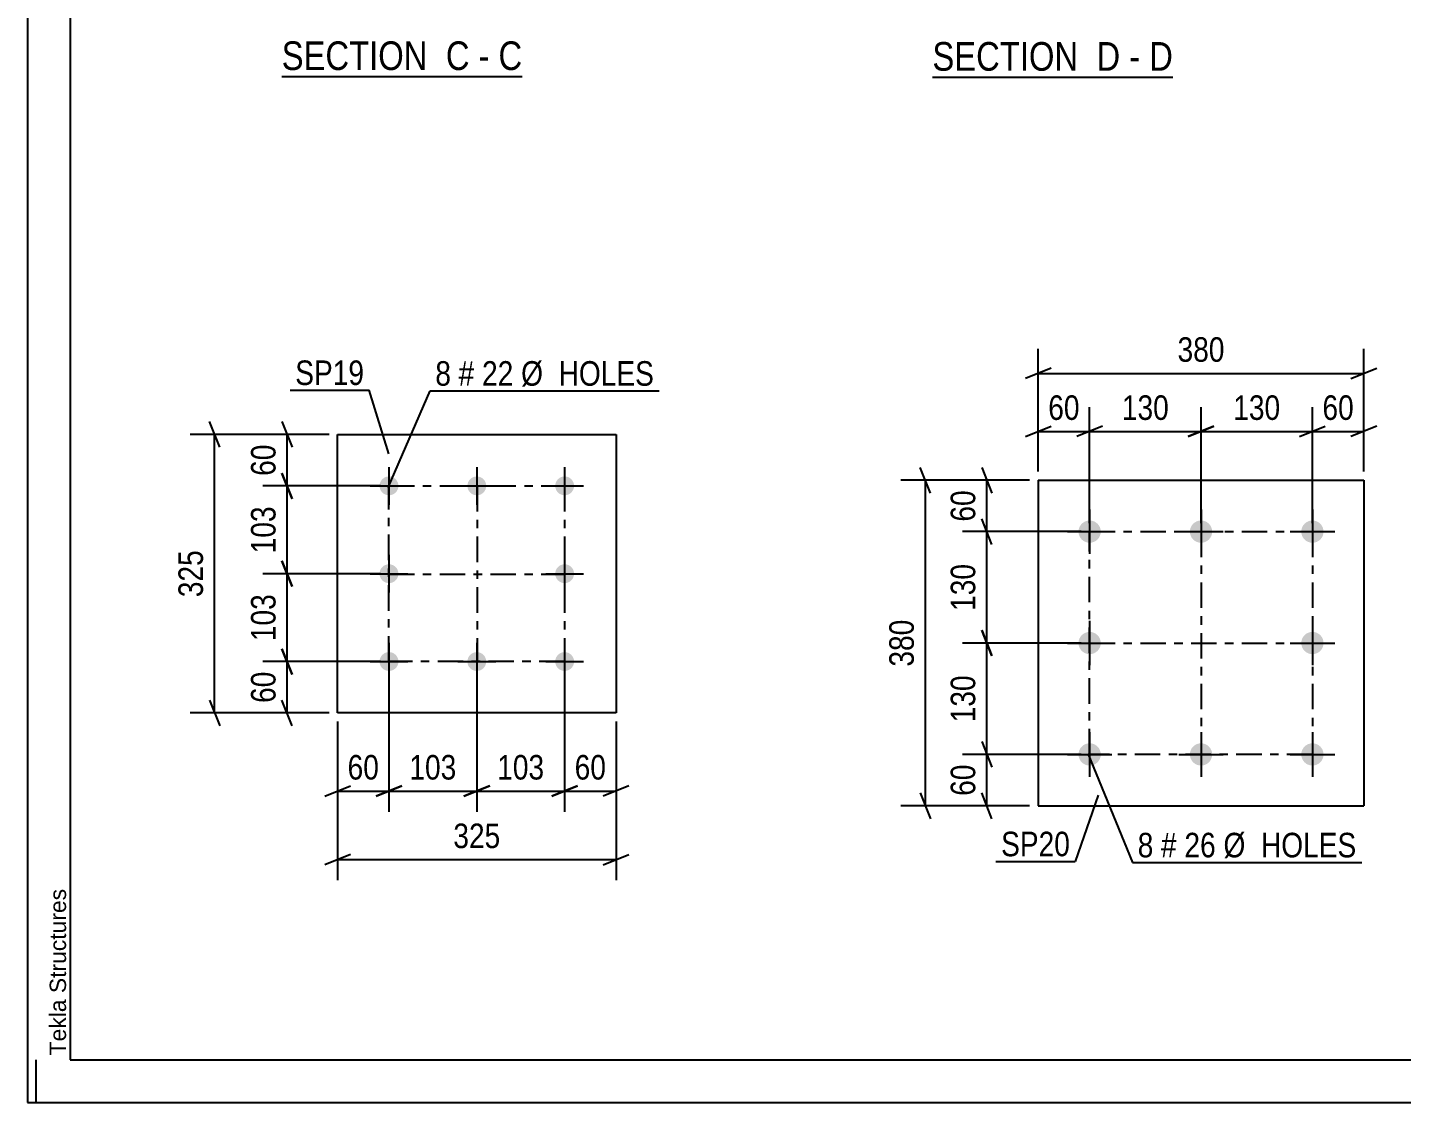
# Model space of a CAD drawing. Header units: millimetres. Extents: x 0 to 841, y 0 to 594.
# Drawn here: x 0 to 160.4, y 0 to 125.5 of the extents above; entities that cross this region are included whole.
import ezdxf

# ---------------------------------------------------------------- set-up
doc = ezdxf.new("R2010")
doc.units = ezdxf.units.MM
doc.linetypes.add('DXK_LINE_DOT3', pattern=[5.9187, 2.979, -0.9799, 0.9799, -0.9799])
doc.styles.add('Arial', font='ARIAL.TTF', dxfattribs={"height": 0.2})
doc.styles.add('Arial Narrow', font='ARIALN.TTF', dxfattribs={"height": 0.2})

# ---------------------------------------------------------------- blocks, each defined once
blk = doc.blocks.new('Unknown-122573939-18 - 6916')
at = {"color": 6, "linetype": 'Continuous'}
blk.add_line((105.61, 119.66), (133.68, 119.66), dxfattribs=at)
at = {"color": 0, "linetype": 'Continuous'}
for points in [[(123.71, 120.41), (123.71, 123.91), (105.61, 123.91), (105.61, 120.41)], [(127.53, 120.41), (127.53, 123.91), (124.76, 123.91), (124.76, 120.41)], [(129.86, 120.41), (129.86, 123.91), (128.58, 123.91), (128.58, 120.41)], [(133.68, 120.41), (133.68, 123.91), (130.91, 123.91), (130.91, 120.41)]]:
    blk.add_wipeout(points, dxfattribs=at)
at = {"color": 7, "linetype": 'Continuous', "style": 'Arial Narrow'}
for s, p in [('SECTION ', (105.61, 120.41)), ('D', (124.76, 120.41)), ('D', (130.91, 120.41)), ('-', (128.58, 120.41))]:
    blk.add_text(s, height=3.34, dxfattribs=at).set_placement(p)
blk = doc.blocks.new('Unknown-122573939-1133 - 10963')
at = {"color": 5, "linetype": 'Continuous'}
for p, q in [((0, 594), (0, 0)), ((5, 589), (5, 5)), ((1, 0), (1, 5)), ((5, 5), (836, 5)), ((0, 0), (841, 0))]:
    blk.add_line(p, q, dxfattribs=at)
at = {"color": 174, "linetype": 'Continuous', "style": 'Arial'}
blk.add_text('Tekla Structures', height=1.9102, rotation=90, dxfattribs=at).set_placement((4.5, 5.5))
blk = doc.blocks.new('Unknown-122573939-13 - 1678')
at = {"color": 6, "linetype": 'Continuous'}
blk.add_line((29.67, 119.74), (57.74, 119.74), dxfattribs=at)
at = {"color": 0, "linetype": 'Continuous'}
for points in [[(47.78, 120.49), (47.78, 123.99), (29.67, 123.99), (29.67, 120.49)], [(51.59, 120.49), (51.59, 123.99), (48.83, 123.99), (48.83, 120.49)], [(53.92, 120.49), (53.92, 123.99), (52.64, 123.99), (52.64, 120.49)], [(57.74, 120.49), (57.74, 123.99), (54.97, 123.99), (54.97, 120.49)]]:
    blk.add_wipeout(points, dxfattribs=at)
at = {"color": 7, "linetype": 'Continuous', "style": 'Arial Narrow'}
for s, p in [('SECTION ', (29.67, 120.49)), ('C', (48.83, 120.49)), ('C', (54.97, 120.49)), ('-', (52.64, 120.49))]:
    blk.add_text(s, height=3.34, dxfattribs=at).set_placement(p)
blk = doc.blocks.new('Bolt-122573939-2317 - 2255')
at = {"linetype": 'Continuous'}
for points in [[(123.96, 67.92, -1), (123.96, 65.32, -1)], [(136.96, 67.92, -1), (136.96, 65.32, -1)], [(149.96, 67.92, -1), (149.96, 65.32, -1)], [(123.96, 54.92, -1), (123.96, 52.32, -1)], [(149.96, 54.92, -1), (149.96, 52.32, -1)], [(123.96, 41.92, -1), (123.96, 39.32, -1)], [(136.96, 41.92, -1), (136.96, 39.32, -1)], [(149.96, 41.92, -1), (149.96, 39.32, -1)]]:
    blk.add_hatch(color=1, dxfattribs=at).paths.add_polyline_path(points)
at = {"color": 1, "linetype": 'Continuous'}
for p, q in [((123.96, 69.22), (123.96, 64.02)), ((136.96, 69.22), (136.96, 64.02)), ((149.96, 69.22), (149.96, 64.02)), ((121.36, 66.62), (126.56, 66.62)), ((134.36, 66.62), (139.56, 66.62)), ((147.36, 66.62), (152.56, 66.62)), ((123.96, 56.22), (123.96, 51.02)), ((149.96, 56.22), (149.96, 51.02)), ((121.36, 53.62), (126.56, 53.62)), ((147.36, 53.62), (152.56, 53.62)), ((123.96, 43.22), (123.96, 38.02)), ((136.96, 43.22), (136.96, 38.02)), ((149.96, 43.22), (149.96, 38.02)), ((121.36, 40.62), (126.56, 40.62)), ((134.36, 40.62), (139.56, 40.62)), ((147.36, 40.62), (152.56, 40.62))]:
    blk.add_line(p, q, dxfattribs=at)
blk = doc.blocks.new('Part-122573939-2332 - 2255')
at = {"color": 2, "linetype": 'Continuous'}
for p, q in [((117.96, 72.62), (117.96, 34.62)), ((117.96, 72.62), (155.96, 72.62)), ((155.96, 72.62), (155.96, 34.62)), ((117.96, 34.62), (155.96, 34.62))]:
    blk.add_line(p, q, dxfattribs=at)
blk = doc.blocks.new('Part-122573939-2525 - 2519')
at = {"color": 2, "linetype": 'Continuous'}
for p, q in [((36.19, 45.46), (36.19, 77.96)), ((36.19, 77.96), (68.69, 77.96)), ((68.69, 77.96), (68.69, 45.46)), ((68.69, 45.46), (36.19, 45.46))]:
    blk.add_line(p, q, dxfattribs=at)
blk = doc.blocks.new('Bolt-122573939-2558 - 2519')
at = {"linetype": 'Continuous'}
for points in [[(42.19, 73.06, -1), (42.19, 70.86, -1)], [(52.44, 73.06, -1), (52.44, 70.86, -1)], [(62.69, 73.06, -1), (62.69, 70.86, -1)], [(42.19, 62.81, -1), (42.19, 60.61, -1)], [(62.69, 62.81, -1), (62.69, 60.61, -1)], [(42.19, 52.56, -1), (42.19, 50.36, -1)], [(52.44, 52.56, -1), (52.44, 50.36, -1)], [(62.69, 52.56, -1), (62.69, 50.36, -1)]]:
    blk.add_hatch(color=1, dxfattribs=at).paths.add_polyline_path(points)
at = {"color": 1, "linetype": 'Continuous'}
for p, q in [((42.19, 74.16), (42.19, 69.76)), ((52.44, 74.16), (52.44, 69.76)), ((62.69, 74.16), (62.69, 69.76)), ((39.99, 71.96), (44.39, 71.96)), ((50.24, 71.96), (54.64, 71.96)), ((60.49, 71.96), (64.89, 71.96)), ((42.19, 63.91), (42.19, 59.51)), ((62.69, 63.91), (62.69, 59.51)), ((39.99, 61.71), (44.39, 61.71)), ((60.49, 61.71), (64.89, 61.71)), ((42.19, 53.66), (42.19, 49.26)), ((52.44, 53.66), (52.44, 49.26)), ((62.69, 53.66), (62.69, 49.26)), ((39.99, 51.46), (44.39, 51.46)), ((50.24, 51.46), (54.64, 51.46)), ((60.49, 51.46), (64.89, 51.46))]:
    blk.add_line(p, q, dxfattribs=at)
blk = doc.blocks.new('Rectangle-122573939-2419 - 2255')
at = {"color": 1, "linetype": 'DXK_LINE_DOT3'}
blk.add_lwpolyline([(123.96, 66.62), (149.96, 66.62), (149.96, 40.62), (123.96, 40.62), (123.96, 66.62)], close=True, dxfattribs=at)
blk = doc.blocks.new('Rectangle-122573939-2645 - 2519')
at = {"color": 1, "linetype": 'DXK_LINE_DOT3'}
blk.add_lwpolyline([(42.19, 71.96), (62.69, 71.96), (62.69, 51.46), (42.19, 51.46), (42.19, 71.96)], close=True, dxfattribs=at)
blk = doc.blocks.new('Line-122573939-2412 - 2255')
at = {"color": 1, "linetype": 'DXK_LINE_DOT3'}
blk.add_line((136.96, 66.62), (136.96, 40.62), dxfattribs=at)
blk = doc.blocks.new('Line-122573939-2638 - 2519')
at = {"color": 1, "linetype": 'DXK_LINE_DOT3'}
blk.add_line((52.49, 71.96), (52.49, 51.46), dxfattribs=at)
blk = doc.blocks.new('Line-122573939-2405 - 2255')
at = {"color": 1, "linetype": 'DXK_LINE_DOT3'}
blk.add_line((123.96, 53.62), (149.96, 53.62), dxfattribs=at)
blk = doc.blocks.new('Line-122573939-2631 - 2519')
at = {"color": 1, "linetype": 'DXK_LINE_DOT3'}
blk.add_line((42.19, 61.66), (62.69, 61.66), dxfattribs=at)
blk = doc.blocks.new('StraightDimension-122573939-2381 - 2255')
at = {"color": 7, "linetype": 'Continuous'}
for p, q in [((111.36, 42.12), (112.56, 39.12)), ((122.96, 40.62), (109.11, 40.62)), ((111.96, 34.62), (111.96, 40.62)), ((112.56, 33.12), (111.36, 36.12)), ((116.96, 34.62), (109.11, 34.62))]:
    blk.add_line(p, q, dxfattribs=at)
at = {"color": 0}
blk.add_wipeout([(111.21, 40.04), (107.01, 40.04), (107.01, 35.19), (111.21, 35.19)], dxfattribs=at)
at = {"color": 3, "style": 'Arial Narrow'}
blk.add_text('60', height=2.863, rotation=90.0002, dxfattribs=at).set_placement((110.61, 35.79))
blk = doc.blocks.new('StraightDimension-122573939-2334 - 2255')
at = {"color": 7, "linetype": 'Continuous'}
for p, q in [((117.96, 73.62), (117.96, 87.94)), ((155.96, 73.62), (155.96, 87.94)), ((119.46, 85.69), (116.46, 84.49)), ((117.96, 85.09), (155.96, 85.09)), ((154.46, 84.49), (157.46, 85.69))]:
    blk.add_line(p, q, dxfattribs=at)
at = {"color": 0}
blk.add_wipeout([(140.3, 85.84), (140.3, 90.04), (133.62, 90.04), (133.62, 85.84)], dxfattribs=at)
at = {"color": 3, "style": 'Arial Narrow'}
blk.add_text('380', height=2.863, dxfattribs=at).set_placement((134.22, 86.44))
blk = doc.blocks.new('StraightDimension-122573939-2349 - 2255')
at = {"color": 7, "linetype": 'Continuous'}
for p, q in [((149.96, 67.62), (149.96, 81.16)), ((155.96, 73.62), (155.96, 81.16)), ((148.46, 77.71), (151.46, 78.91)), ((157.46, 78.91), (154.46, 77.71)), ((149.96, 78.31), (155.96, 78.31))]:
    blk.add_line(p, q, dxfattribs=at)
at = {"color": 0}
blk.add_wipeout([(155.39, 79.06), (155.39, 83.26), (150.53, 83.26), (150.53, 79.06)], dxfattribs=at)
at = {"color": 3, "style": 'Arial Narrow'}
blk.add_text('60', height=2.863, dxfattribs=at).set_placement((151.13, 79.66))
blk = doc.blocks.new('StraightDimension-122573939-2359 - 2255')
at = {"color": 7, "linetype": 'Continuous'}
for p, q in [((117.96, 73.62), (117.96, 81.16)), ((123.96, 67.62), (123.96, 81.16)), ((116.46, 77.71), (119.46, 78.91)), ((125.46, 78.91), (122.46, 77.71)), ((117.96, 78.31), (123.96, 78.31))]:
    blk.add_line(p, q, dxfattribs=at)
at = {"color": 0}
blk.add_wipeout([(123.39, 79.06), (123.39, 83.26), (118.53, 83.26), (118.53, 79.06)], dxfattribs=at)
at = {"color": 3, "style": 'Arial Narrow'}
blk.add_text('60', height=2.863, dxfattribs=at).set_placement((119.13, 79.66))
blk = doc.blocks.new('StraightDimension-122573939-2370 - 2255')
at = {"color": 7, "linetype": 'Continuous'}
for p, q in [((105.39, 71.12), (104.19, 74.12)), ((116.96, 72.62), (101.94, 72.62)), ((104.79, 34.62), (104.79, 72.62)), ((104.19, 36.12), (105.39, 33.12)), ((116.96, 34.62), (101.94, 34.62))]:
    blk.add_line(p, q, dxfattribs=at)
at = {"color": 0}
blk.add_wipeout([(104.04, 56.96), (99.84, 56.96), (99.84, 50.27), (104.04, 50.27)], dxfattribs=at)
at = {"color": 3, "style": 'Arial Narrow'}
blk.add_text('380', height=2.863, rotation=90.0002, dxfattribs=at).set_placement((103.44, 50.87))
blk = doc.blocks.new('StraightDimension-122573939-2391 - 2255')
at = {"color": 7, "linetype": 'Continuous'}
for p, q in [((111.36, 74.12), (112.56, 71.12)), ((116.96, 72.62), (109.11, 72.62)), ((111.96, 66.62), (111.96, 72.62)), ((112.56, 65.12), (111.36, 68.12)), ((122.96, 66.62), (109.11, 66.62))]:
    blk.add_line(p, q, dxfattribs=at)
at = {"color": 0}
blk.add_wipeout([(111.21, 72.04), (107.01, 72.04), (107.01, 67.19), (111.21, 67.19)], dxfattribs=at)
at = {"color": 3, "style": 'Arial Narrow'}
blk.add_text('60', height=2.863, rotation=90.0002, dxfattribs=at).set_placement((110.61, 67.79))
blk = doc.blocks.new('StraightDimension-122573939-9848 - 2255')
at = {"color": 7, "linetype": 'Continuous'}
for p, q in [((123.96, 67.62), (123.96, 81.16)), ((136.96, 67.62), (136.96, 81.16)), ((125.46, 78.91), (122.46, 77.71)), ((135.46, 77.71), (138.46, 78.91)), ((123.96, 78.31), (136.96, 78.31))]:
    blk.add_line(p, q, dxfattribs=at)
at = {"color": 0}
blk.add_wipeout([(133.8, 79.06), (133.8, 83.26), (127.12, 83.26), (127.12, 79.06)], dxfattribs=at)
at = {"color": 3, "style": 'Arial Narrow'}
blk.add_text('130', height=2.863, dxfattribs=at).set_placement((127.72, 79.66))
blk = doc.blocks.new('StraightDimension-122573939-9850 - 2255')
at = {"color": 7, "linetype": 'Continuous'}
for p, q in [((136.96, 67.62), (136.96, 81.16)), ((149.96, 67.62), (149.96, 81.16)), ((138.46, 78.91), (135.46, 77.71)), ((148.46, 77.71), (151.46, 78.91)), ((136.96, 78.31), (149.96, 78.31))]:
    blk.add_line(p, q, dxfattribs=at)
at = {"color": 0}
blk.add_wipeout([(146.8, 79.06), (146.8, 83.26), (140.12, 83.26), (140.12, 79.06)], dxfattribs=at)
at = {"color": 3, "style": 'Arial Narrow'}
blk.add_text('130', height=2.863, dxfattribs=at).set_placement((140.72, 79.66))
blk = doc.blocks.new('StraightDimension-122573939-9870 - 2255')
at = {"color": 7, "linetype": 'Continuous'}
for p, q in [((112.56, 52.12), (111.36, 55.12)), ((122.96, 53.62), (109.11, 53.62)), ((111.96, 40.62), (111.96, 53.62)), ((111.36, 42.12), (112.56, 39.12)), ((122.96, 40.62), (109.11, 40.62))]:
    blk.add_line(p, q, dxfattribs=at)
at = {"color": 0}
blk.add_wipeout([(111.21, 50.46), (107.01, 50.46), (107.01, 43.77), (111.21, 43.77)], dxfattribs=at)
at = {"color": 3, "style": 'Arial Narrow'}
blk.add_text('130', height=2.863, rotation=90.0002, dxfattribs=at).set_placement((110.61, 44.37))
blk = doc.blocks.new('StraightDimension-122573939-9872 - 2255')
at = {"color": 7, "linetype": 'Continuous'}
for p, q in [((112.56, 65.12), (111.36, 68.12)), ((122.96, 66.62), (109.11, 66.62)), ((111.96, 53.62), (111.96, 66.62)), ((111.36, 55.12), (112.56, 52.12)), ((122.96, 53.62), (109.11, 53.62))]:
    blk.add_line(p, q, dxfattribs=at)
at = {"color": 0}
blk.add_wipeout([(111.21, 63.46), (107.01, 63.46), (107.01, 56.77), (111.21, 56.77)], dxfattribs=at)
at = {"color": 3, "style": 'Arial Narrow'}
blk.add_text('130', height=2.863, rotation=90.0002, dxfattribs=at).set_placement((110.61, 57.37))
blk = doc.blocks.new('StraightDimension-122573939-2564 - 2519')
at = {"color": 7, "linetype": 'Continuous'}
for p, q in [((29.7, 52.96), (30.9, 49.96)), ((41.19, 51.46), (27.45, 51.46)), ((30.3, 45.46), (30.3, 51.46)), ((30.9, 43.96), (29.7, 46.96)), ((35.19, 45.46), (27.45, 45.46))]:
    blk.add_line(p, q, dxfattribs=at)
at = {"color": 0}
blk.add_wipeout([(29.55, 50.89), (25.35, 50.89), (25.35, 46.03), (29.55, 46.03)], dxfattribs=at)
at = {"color": 3, "style": 'Arial Narrow'}
blk.add_text('60', height=2.863, rotation=90.0002, dxfattribs=at).set_placement((28.95, 46.63))
blk = doc.blocks.new('StraightDimension-122573939-2574 - 2519')
at = {"color": 7, "linetype": 'Continuous'}
for p, q in [((29.7, 79.46), (30.9, 76.46)), ((35.19, 77.96), (27.45, 77.96)), ((30.3, 71.96), (30.3, 77.96)), ((30.9, 70.46), (29.7, 73.46)), ((41.19, 71.96), (27.45, 71.96))]:
    blk.add_line(p, q, dxfattribs=at)
at = {"color": 0}
blk.add_wipeout([(29.55, 77.39), (25.35, 77.39), (25.35, 72.53), (29.55, 72.53)], dxfattribs=at)
at = {"color": 3, "style": 'Arial Narrow'}
blk.add_text('60', height=2.863, rotation=90.0002, dxfattribs=at).set_placement((28.95, 73.13))
blk = doc.blocks.new('StraightDimension-122573939-2585 - 2519')
at = {"color": 7, "linetype": 'Continuous'}
for p, q in [((36.19, 44.46), (36.19, 25.94)), ((68.69, 44.46), (68.69, 25.94)), ((37.69, 28.94), (34.69, 27.74)), ((67.19, 27.74), (70.19, 28.94)), ((36.19, 28.34), (68.69, 28.34))]:
    blk.add_line(p, q, dxfattribs=at)
at = {"color": 0}
blk.add_wipeout([(55.78, 29.09), (55.78, 33.29), (49.1, 33.29), (49.1, 29.09)], dxfattribs=at)
at = {"color": 3, "style": 'Arial Narrow'}
blk.add_text('325', height=2.863, dxfattribs=at).set_placement((49.7, 29.69))
blk = doc.blocks.new('StraightDimension-122573939-10322 - 2519')
at = {"color": 7, "linetype": 'Continuous'}
for p, q in [((42.19, 50.46), (42.19, 33.94)), ((52.44, 50.46), (52.44, 33.94)), ((40.69, 35.74), (43.69, 36.94)), ((53.94, 36.94), (50.94, 35.74)), ((42.19, 36.34), (52.44, 36.34))]:
    blk.add_line(p, q, dxfattribs=at)
at = {"color": 0}
blk.add_wipeout([(50.66, 37.09), (50.66, 41.29), (43.97, 41.29), (43.97, 37.09)], dxfattribs=at)
at = {"color": 3, "style": 'Arial Narrow'}
blk.add_text('103', height=2.863, dxfattribs=at).set_placement((44.57, 37.69))
blk = doc.blocks.new('StraightDimension-122573939-2600 - 2519')
at = {"color": 7, "linetype": 'Continuous'}
for p, q in [((42.19, 50.46), (42.19, 33.94)), ((36.19, 44.46), (36.19, 33.94)), ((34.69, 35.74), (37.69, 36.94)), ((43.69, 36.94), (40.69, 35.74)), ((36.19, 36.34), (42.19, 36.34))]:
    blk.add_line(p, q, dxfattribs=at)
at = {"color": 0}
blk.add_wipeout([(41.62, 37.09), (41.62, 41.29), (36.76, 41.29), (36.76, 37.09)], dxfattribs=at)
at = {"color": 3, "style": 'Arial Narrow'}
blk.add_text('60', height=2.863, dxfattribs=at).set_placement((37.36, 37.69))
blk = doc.blocks.new('StraightDimension-122573939-2610 - 2519')
at = {"color": 7, "linetype": 'Continuous'}
for p, q in [((62.69, 50.46), (62.69, 33.94)), ((68.69, 44.46), (68.69, 33.94)), ((61.19, 35.74), (64.19, 36.94)), ((70.19, 36.94), (67.19, 35.74)), ((62.69, 36.34), (68.69, 36.34))]:
    blk.add_line(p, q, dxfattribs=at)
at = {"color": 0}
blk.add_wipeout([(68.12, 37.09), (68.12, 41.29), (63.26, 41.29), (63.26, 37.09)], dxfattribs=at)
at = {"color": 3, "style": 'Arial Narrow'}
blk.add_text('60', height=2.863, dxfattribs=at).set_placement((63.86, 37.69))
blk = doc.blocks.new('StraightDimension-122573939-2621 - 2519')
at = {"color": 7, "linetype": 'Continuous'}
for p, q in [((22.43, 76.46), (21.23, 79.46)), ((35.19, 77.96), (18.98, 77.96)), ((21.83, 45.46), (21.83, 77.96)), ((21.23, 46.96), (22.43, 43.96)), ((35.19, 45.46), (18.98, 45.46))]:
    blk.add_line(p, q, dxfattribs=at)
at = {"color": 0}
blk.add_wipeout([(21.08, 65.05), (16.88, 65.05), (16.88, 58.37), (21.08, 58.37)], dxfattribs=at)
at = {"color": 3, "style": 'Arial Narrow'}
blk.add_text('325', height=2.863, rotation=90.0002, dxfattribs=at).set_placement((20.48, 58.97))
blk = doc.blocks.new('StraightDimension-122573939-10300 - 2519')
at = {"color": 7, "linetype": 'Continuous'}
for p, q in [((29.7, 63.21), (30.9, 60.21)), ((41.19, 61.71), (27.45, 61.71)), ((30.3, 51.46), (30.3, 61.71)), ((30.9, 49.96), (29.7, 52.96)), ((41.19, 51.46), (27.45, 51.46))]:
    blk.add_line(p, q, dxfattribs=at)
at = {"color": 0}
blk.add_wipeout([(29.55, 59.93), (25.35, 59.93), (25.35, 53.24), (29.55, 53.24)], dxfattribs=at)
at = {"color": 3, "style": 'Arial Narrow'}
blk.add_text('103', height=2.863, rotation=90.0002, dxfattribs=at).set_placement((28.95, 53.84))
blk = doc.blocks.new('StraightDimension-122573939-10302 - 2519')
at = {"color": 7, "linetype": 'Continuous'}
for p, q in [((29.7, 73.46), (30.9, 70.46)), ((41.19, 71.96), (27.45, 71.96)), ((30.3, 61.71), (30.3, 71.96)), ((30.9, 60.21), (29.7, 63.21)), ((41.19, 61.71), (27.45, 61.71))]:
    blk.add_line(p, q, dxfattribs=at)
at = {"color": 0}
blk.add_wipeout([(29.55, 70.18), (25.35, 70.18), (25.35, 63.49), (29.55, 63.49)], dxfattribs=at)
at = {"color": 3, "style": 'Arial Narrow'}
blk.add_text('103', height=2.863, rotation=90.0002, dxfattribs=at).set_placement((28.95, 64.09))
blk = doc.blocks.new('StraightDimension-122573939-10324 - 2519')
at = {"color": 7, "linetype": 'Continuous'}
for p, q in [((52.44, 50.46), (52.44, 33.94)), ((62.69, 50.46), (62.69, 33.94)), ((50.94, 35.74), (53.94, 36.94)), ((64.19, 36.94), (61.19, 35.74)), ((52.44, 36.34), (62.69, 36.34))]:
    blk.add_line(p, q, dxfattribs=at)
at = {"color": 0}
blk.add_wipeout([(60.91, 37.09), (60.91, 41.29), (54.22, 41.29), (54.22, 37.09)], dxfattribs=at)
at = {"color": 3, "style": 'Arial Narrow'}
blk.add_text('103', height=2.863, dxfattribs=at).set_placement((54.82, 37.69))
blk = doc.blocks.new('Mark-122573939-2313 - 2255')
at = {"color": 0}
for points in [[(131.39, 28.61), (131.39, 31.61), (129.57, 31.61), (129.57, 28.61)], [(134.12, 28.61), (134.12, 31.61), (132.29, 31.61), (132.29, 28.61)], [(138.68, 28.61), (138.68, 31.61), (135.02, 31.61), (135.02, 28.61)], [(155.11, 28.61), (155.11, 31.61), (139.58, 31.61), (139.58, 28.61)]]:
    blk.add_wipeout(points, dxfattribs=at)
for points in [[(131.39, 28.61), (131.39, 31.61), (129.57, 31.61), (129.57, 28.61)], [(134.12, 28.61), (134.12, 31.61), (132.29, 31.61), (132.29, 28.61)], [(138.68, 28.61), (138.68, 31.61), (135.02, 31.61), (135.02, 28.61)], [(155.11, 28.61), (155.11, 31.61), (139.58, 31.61), (139.58, 28.61)]]:
    blk.add_wipeout(points, dxfattribs=at)
at = {"color": 7, "linetype": 'Continuous'}
for p, q in [((123.73, 40.72), (128.97, 28.01)), ((128.97, 28.01), (155.71, 28.01))]:
    blk.add_line(p, q, dxfattribs=at)
at = {"color": 3, "style": 'Arial Narrow'}
for s, height, p in [('8', 2.86, (129.57, 28.61)), ('#', 2.86, (132.29, 28.61)), ('26', 2.863, (135.02, 28.61)), ('Ø  HOLES', 2.863, (139.58, 28.61))]:
    blk.add_text(s, height=height, dxfattribs=at).set_placement(p)
blk = doc.blocks.new('Mark-122573939-2328 - 2255')
at = {"color": 0}
blk.add_wipeout([(121.67, 28.74), (121.67, 31.74), (113.63, 31.74), (113.63, 28.74)], dxfattribs=at)
blk.add_wipeout([(121.67, 28.74), (121.67, 31.74), (113.63, 31.74), (113.63, 28.74)], dxfattribs=at)
at = {"color": 30, "linetype": 'Continuous'}
for p in [(124.94, 35.88), (113.03, 28.14)]:
    blk.add_line(p, (122.27, 28.14), dxfattribs=at)
at = {"color": 3, "style": 'Arial Narrow'}
blk.add_text('SP20', height=2.863, dxfattribs=at).set_placement((113.63, 28.74))
blk = doc.blocks.new('Mark-122573939-2521 - 2519')
at = {"color": 0}
blk.add_wipeout([(39.29, 83.73), (39.29, 86.73), (31.25, 86.73), (31.25, 83.73)], dxfattribs=at)
blk.add_wipeout([(39.29, 83.73), (39.29, 86.73), (31.25, 86.73), (31.25, 83.73)], dxfattribs=at)
at = {"color": 30, "linetype": 'Continuous'}
for p in [(30.65, 83.13), (42.19, 75.71)]:
    blk.add_line(p, (39.89, 83.13), dxfattribs=at)
at = {"color": 3, "style": 'Arial Narrow'}
blk.add_text('SP19', height=2.863, dxfattribs=at).set_placement((31.25, 83.73))
blk = doc.blocks.new('Mark-122573939-2554 - 2519')
at = {"color": 0}
for points in [[(49.42, 83.65), (49.42, 86.65), (47.6, 86.65), (47.6, 83.65)], [(52.15, 83.65), (52.15, 86.65), (50.32, 86.65), (50.32, 83.65)], [(56.71, 83.65), (56.71, 86.65), (53.05, 86.65), (53.05, 83.65)], [(73.14, 83.65), (73.14, 86.65), (57.61, 86.65), (57.61, 83.65)]]:
    blk.add_wipeout(points, dxfattribs=at)
for points in [[(49.42, 83.65), (49.42, 86.65), (47.6, 86.65), (47.6, 83.65)], [(52.15, 83.65), (52.15, 86.65), (50.32, 86.65), (50.32, 83.65)], [(56.71, 83.65), (56.71, 86.65), (53.05, 86.65), (53.05, 83.65)], [(73.14, 83.65), (73.14, 86.65), (57.61, 86.65), (57.61, 83.65)]]:
    blk.add_wipeout(points, dxfattribs=at)
at = {"color": 7, "linetype": 'Continuous'}
for p, q in [((42.09, 71.77), (47, 83.05)), ((47, 83.05), (73.74, 83.05))]:
    blk.add_line(p, q, dxfattribs=at)
at = {"color": 3, "style": 'Arial Narrow'}
for s, height, p in [('Ø  HOLES', 2.863, (57.61, 83.65)), ('8', 2.86, (47.6, 83.65)), ('#', 2.86, (50.32, 83.65)), ('22', 2.863, (53.05, 83.65))]:
    blk.add_text(s, height=height, dxfattribs=at).set_placement(p)

msp = doc.modelspace()

# ---------------------------------------------------------------- block references
for name in ['Unknown-122573939-18 - 6916', 'Part-122573939-2525 - 2519', 'Bolt-122573939-2558 - 2519', 'Part-122573939-2332 - 2255', 'Rectangle-122573939-2645 - 2519', 'Line-122573939-2638 - 2519', 'Bolt-122573939-2317 - 2255', 'Rectangle-122573939-2419 - 2255', 'Line-122573939-2412 - 2255', 'Line-122573939-2631 - 2519', 'Line-122573939-2405 - 2255']:
    msp.add_blockref(name, (0, 0))

# ---------------------------------------------------------------- next in the draw order: block references
msp.add_blockref('Unknown-122573939-1133 - 10963', (0, 0))

# ---------------------------------------------------------------- next in the draw order: block references
for name in ['Unknown-122573939-13 - 1678', 'StraightDimension-122573939-2334 - 2255', 'StraightDimension-122573939-2574 - 2519', 'StraightDimension-122573939-2564 - 2519', 'StraightDimension-122573939-2381 - 2255']:
    msp.add_blockref(name, (0, 0))

# ---------------------------------------------------------------- next in the draw order: block references
for name in ['StraightDimension-122573939-2359 - 2255', 'StraightDimension-122573939-2349 - 2255', 'StraightDimension-122573939-2585 - 2519']:
    msp.add_blockref(name, (0, 0))

# ---------------------------------------------------------------- next in the draw order: block references
for name in ['StraightDimension-122573939-2370 - 2255', 'StraightDimension-122573939-10322 - 2519', 'StraightDimension-122573939-2610 - 2519']:
    msp.add_blockref(name, (0, 0))

# ---------------------------------------------------------------- next in the draw order: block references
for name in ['StraightDimension-122573939-2391 - 2255', 'StraightDimension-122573939-9870 - 2255', 'StraightDimension-122573939-2600 - 2519', 'StraightDimension-122573939-10324 - 2519']:
    msp.add_blockref(name, (0, 0))

# ---------------------------------------------------------------- next in the draw order: block references
for name in ['StraightDimension-122573939-9848 - 2255', 'StraightDimension-122573939-2621 - 2519', 'Mark-122573939-2313 - 2255']:
    msp.add_blockref(name, (0, 0))

# ---------------------------------------------------------------- next in the draw order: block references
for name in ['Mark-122573939-2521 - 2519', 'StraightDimension-122573939-9850 - 2255', 'StraightDimension-122573939-9872 - 2255', 'StraightDimension-122573939-10300 - 2519', 'Mark-122573939-2328 - 2255']:
    msp.add_blockref(name, (0, 0))

# ---------------------------------------------------------------- next in the draw order: block references
for name in ['Mark-122573939-2554 - 2519', 'StraightDimension-122573939-10302 - 2519']:
    msp.add_blockref(name, (0, 0))

doc.saveas('drawing.dxf')
